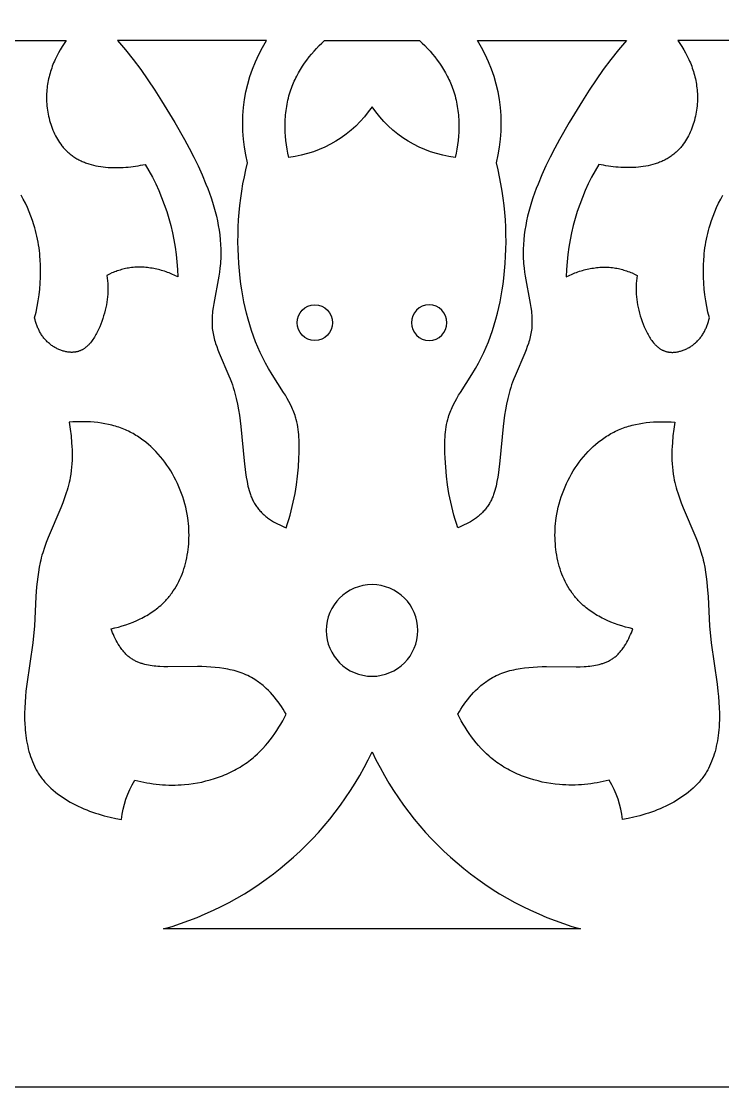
# Model space of a CAD drawing. Extents: x 198 to 1143, y 157 to 1987.
# Drawn here: x 601 to 739.1, y 156.9 to 366.6 of the extents above; entities that cross this region are included whole.
import ezdxf

# ---------------------------------------------------------------- set-up
doc = ezdxf.new("R2010")
doc.units = 0
doc.layers.get('0').update_dxf_attribs({"linetype": 'CONTINUOUS'})

msp = doc.modelspace()

# ---------------------------------------------------------------- linework, layer by layer
msp.add_lwpolyline([(197.57, 156.9), (1142.56, 156.9), (1142.56, 1987.4), (197.57, 1987.4)], close=True)
for points in [[(587.9, 362.87), (609.85, 362.87), (609.44, 362.28), (609.05, 361.67), (608.68, 361.05), (608.33, 360.42), (607.99, 359.78), (607.68, 359.12), (607.54, 358.79), (607.39, 358.46), (607.26, 358.12), (607.13, 357.78), (607.01, 357.44), (606.89, 357.09), (606.78, 356.75), (606.68, 356.4), (606.58, 356.04), (606.49, 355.69), (606.41, 355.33), (606.33, 354.97), (606.26, 354.61), (606.2, 354.25), (606.15, 353.88), (606.1, 353.52), (606.07, 353.15), (606.04, 352.78), (606.01, 352.4), (606, 352.03), (606, 351.62), (606, 351.21), (606.01, 350.81), (606.04, 350.39), (606.07, 349.98), (606.12, 349.57), (606.17, 349.16), (606.23, 348.76), (606.31, 348.35), (606.39, 347.95), (606.48, 347.54), (606.59, 347.14), (606.7, 346.75), (606.82, 346.36), (606.95, 345.97), (607.09, 345.59), (607.24, 345.21), (607.4, 344.84), (607.57, 344.47), (607.75, 344.11), (607.94, 343.76), (608.14, 343.41), (608.35, 343.08), (608.56, 342.75), (608.79, 342.43), (609.03, 342.12), (609.15, 341.97), (609.28, 341.82), (609.4, 341.67), (609.53, 341.53), (609.66, 341.39), (609.8, 341.25), (609.93, 341.11), (610.07, 340.98), (610.21, 340.85), (610.36, 340.72), (610.5, 340.6), (610.65, 340.48), (610.83, 340.33), (611.01, 340.2), (611.2, 340.07), (611.39, 339.94), (611.58, 339.82), (611.78, 339.7), (611.97, 339.58), (612.18, 339.47), (612.38, 339.36), (612.59, 339.26), (612.8, 339.16), (613.01, 339.07), (613.22, 338.98), (613.44, 338.89), (613.66, 338.8), (613.88, 338.73), (614.1, 338.65), (614.32, 338.58), (614.78, 338.44), (615.24, 338.32), (615.71, 338.22), (616.18, 338.13), (616.66, 338.05), (617.14, 337.98), (617.63, 337.93), (618.12, 337.89), (618.61, 337.86), (619.11, 337.84), (619.6, 337.83), (620.1, 337.84), (620.59, 337.85), (621.09, 337.87), (621.58, 337.91), (622.07, 337.95), (622.56, 338), (623.04, 338.06), (623.52, 338.13), (624, 338.21), (624.47, 338.29), (625.39, 338.48, -0.132996), (631.81, 316.34), (631.26, 316.61), (630.69, 316.86), (630.4, 316.98), (630.11, 317.1), (629.82, 317.21), (629.52, 317.32), (629.22, 317.42), (628.92, 317.51), (628.62, 317.6), (628.32, 317.69), (628.01, 317.76), (627.71, 317.84), (627.4, 317.91), (627.09, 317.97), (626.78, 318.02), (626.47, 318.07), (626.16, 318.12), (625.84, 318.15), (625.53, 318.18), (625.22, 318.21), (624.91, 318.22), (624.59, 318.23), (624.28, 318.24), (623.97, 318.24), (623.66, 318.23), (623.35, 318.21), (623.04, 318.18), (622.73, 318.15), (622.42, 318.11), (622.12, 318.06), (621.84, 318.01), (621.56, 317.96), (621.28, 317.89), (621.01, 317.83), (620.74, 317.75), (620.47, 317.67), (620.2, 317.59), (619.93, 317.5), (619.67, 317.4), (619.4, 317.3), (619.14, 317.2), (618.88, 317.09), (618.37, 316.85), (617.87, 316.6), (617.94, 316.08), (618, 315.55), (618.04, 315.03), (618.06, 314.5), (618.07, 313.98), (618.06, 313.46), (618.04, 312.93), (617.99, 312.4), (617.94, 311.88), (617.86, 311.35), (617.77, 310.82), (617.66, 310.28), (617.54, 309.74), (617.4, 309.2), (617.24, 308.65), (617.07, 308.1), (616.89, 307.57), (616.69, 307.03), (616.47, 306.5), (616.24, 305.97), (616.12, 305.71), (615.99, 305.46), (615.86, 305.2), (615.73, 304.95), (615.59, 304.71), (615.44, 304.47), (615.29, 304.24), (615.14, 304.01), (614.98, 303.79), (614.82, 303.58), (614.65, 303.37), (614.48, 303.17), (614.39, 303.08), (614.3, 302.98), (614.21, 302.89), (614.12, 302.8), (614.03, 302.72), (613.94, 302.63), (613.84, 302.55), (613.74, 302.47), (613.65, 302.39), (613.55, 302.32), (613.45, 302.25), (613.34, 302.18), (613.24, 302.11), (613.14, 302.05), (613.03, 301.99), (612.92, 301.93), (612.82, 301.88), (612.71, 301.83), (612.6, 301.78), (612.48, 301.74), (612.37, 301.7), (612.26, 301.66), (612.14, 301.63), (612.02, 301.59), (611.94, 301.58), (611.86, 301.56), (611.78, 301.54), (611.7, 301.53), (611.62, 301.52), (611.54, 301.51), (611.45, 301.5), (611.37, 301.49), (611.29, 301.48), (611.2, 301.48), (611.03, 301.47), (610.86, 301.47), (610.69, 301.48), (610.52, 301.49), (610.35, 301.51), (610.17, 301.53), (610, 301.56), (609.82, 301.59), (609.65, 301.63), (609.47, 301.67), (609.3, 301.72), (609.13, 301.78), (608.95, 301.83), (608.78, 301.89), (608.61, 301.96), (608.44, 302.03), (608.27, 302.1), (608.11, 302.18), (607.94, 302.27), (607.78, 302.35), (607.62, 302.44), (607.46, 302.54), (607.3, 302.63), (607.15, 302.73), (607, 302.84), (606.85, 302.95), (606.71, 303.06), (606.56, 303.18), (606.41, 303.31), (606.26, 303.44), (606.12, 303.57), (605.98, 303.71), (605.85, 303.85), (605.72, 303.99), (605.6, 304.14), (605.48, 304.29), (605.36, 304.44), (605.24, 304.6), (605.13, 304.75), (605.03, 304.91), (604.92, 305.07), (604.83, 305.24), (604.73, 305.4), (604.64, 305.57), (604.55, 305.74), (604.46, 305.91), (604.38, 306.08), (604.3, 306.26), (604.23, 306.43), (604.16, 306.61), (604.09, 306.79), (604.02, 306.96), (603.96, 307.14), (603.85, 307.51), (603.74, 307.87), (603.65, 308.24), (603.92, 309.35), (604.15, 310.48), (604.35, 311.62), (604.52, 312.77), (604.65, 313.93), (604.74, 315.09), (604.8, 316.25), (604.82, 317.41), (604.81, 318.58), (604.75, 319.74), (604.7, 320.32), (604.65, 320.9), (604.59, 321.47), (604.51, 322.05), (604.43, 322.62), (604.33, 323.19), (604.22, 323.76), (604.11, 324.33), (603.98, 324.89), (603.84, 325.45), (603.68, 326.01), (603.52, 326.56), (603.24, 327.43), (602.93, 328.3), (602.59, 329.15), (602.23, 329.99), (601.84, 330.82), (601.42, 331.64), (600.99, 332.44)], [(752.23, 362.87), (730.28, 362.87), (730.69, 362.28), (731.08, 361.67), (731.45, 361.05), (731.8, 360.42), (732.14, 359.78), (732.45, 359.12), (732.59, 358.79), (732.74, 358.46), (732.87, 358.12), (733, 357.78), (733.12, 357.44), (733.24, 357.09), (733.35, 356.75), (733.45, 356.4), (733.55, 356.04), (733.64, 355.69), (733.72, 355.33), (733.8, 354.97), (733.87, 354.61), (733.93, 354.25), (733.98, 353.88), (734.03, 353.52), (734.07, 353.15), (734.1, 352.78), (734.12, 352.4), (734.13, 352.03), (734.14, 351.62), (734.13, 351.21), (734.12, 350.81), (734.09, 350.39), (734.06, 349.98), (734.01, 349.57), (733.96, 349.16), (733.9, 348.76), (733.82, 348.35), (733.74, 347.95), (733.65, 347.54), (733.55, 347.14), (733.43, 346.75), (733.31, 346.36), (733.18, 345.97), (733.04, 345.59), (732.89, 345.21), (732.73, 344.84), (732.56, 344.47), (732.38, 344.11), (732.19, 343.76), (731.99, 343.41), (731.78, 343.08), (731.57, 342.75), (731.34, 342.43), (731.1, 342.12), (730.98, 341.97), (730.86, 341.82), (730.73, 341.67), (730.6, 341.53), (730.47, 341.39), (730.33, 341.25), (730.2, 341.11), (730.06, 340.98), (729.92, 340.85), (729.78, 340.72), (729.63, 340.6), (729.48, 340.48), (729.3, 340.33), (729.12, 340.2), (728.93, 340.07), (728.74, 339.94), (728.55, 339.82), (728.35, 339.7), (728.16, 339.58), (727.95, 339.47), (727.75, 339.36), (727.54, 339.26), (727.34, 339.16), (727.12, 339.07), (726.91, 338.98), (726.69, 338.89), (726.48, 338.8), (726.25, 338.73), (726.03, 338.65), (725.81, 338.58), (725.35, 338.44), (724.89, 338.32), (724.42, 338.22), (723.95, 338.13), (723.47, 338.05), (722.99, 337.98), (722.5, 337.93), (722.01, 337.89), (721.52, 337.86), (721.02, 337.84), (720.53, 337.83), (720.03, 337.84), (719.54, 337.85), (719.04, 337.87), (718.55, 337.91), (718.06, 337.95), (717.57, 338), (717.09, 338.06), (716.61, 338.13), (716.13, 338.21), (715.66, 338.29), (714.74, 338.48, 0.132996), (708.32, 316.34), (708.87, 316.61), (709.44, 316.86), (709.73, 316.98), (710.02, 317.1), (710.31, 317.21), (710.61, 317.32), (710.91, 317.42), (711.21, 317.51), (711.51, 317.6), (711.81, 317.69), (712.12, 317.76), (712.42, 317.84), (712.73, 317.91), (713.04, 317.97), (713.35, 318.02), (713.66, 318.07), (713.97, 318.12), (714.29, 318.15), (714.6, 318.18), (714.91, 318.21), (715.22, 318.22), (715.54, 318.23), (715.85, 318.24), (716.16, 318.24), (716.47, 318.23), (716.78, 318.21), (717.09, 318.18), (717.4, 318.15), (717.71, 318.11), (718.02, 318.06), (718.29, 318.01), (718.57, 317.96), (718.85, 317.89), (719.12, 317.83), (719.39, 317.75), (719.66, 317.67), (719.93, 317.59), (720.2, 317.5), (720.46, 317.4), (720.73, 317.3), (720.99, 317.2), (721.25, 317.09), (721.76, 316.85), (722.27, 316.6), (722.19, 316.08), (722.13, 315.55), (722.09, 315.03), (722.07, 314.5), (722.06, 313.98), (722.07, 313.46), (722.1, 312.93), (722.14, 312.4), (722.2, 311.88), (722.27, 311.35), (722.36, 310.82), (722.47, 310.28), (722.59, 309.74), (722.73, 309.2), (722.89, 308.65), (723.06, 308.1), (723.25, 307.57), (723.44, 307.03), (723.66, 306.5), (723.89, 305.97), (724.01, 305.71), (724.14, 305.46), (724.27, 305.2), (724.4, 304.95), (724.54, 304.71), (724.69, 304.47), (724.84, 304.24), (724.99, 304.01), (725.15, 303.79), (725.31, 303.58), (725.48, 303.37), (725.65, 303.17), (725.74, 303.08), (725.83, 302.98), (725.92, 302.89), (726.01, 302.8), (726.1, 302.72), (726.2, 302.63), (726.29, 302.55), (726.39, 302.47), (726.49, 302.39), (726.58, 302.32), (726.68, 302.25), (726.79, 302.18), (726.89, 302.11), (726.99, 302.05), (727.1, 301.99), (727.21, 301.93), (727.31, 301.88), (727.42, 301.83), (727.53, 301.78), (727.65, 301.74), (727.76, 301.7), (727.88, 301.66), (727.99, 301.63), (728.11, 301.59), (728.19, 301.58), (728.27, 301.56), (728.35, 301.54), (728.43, 301.53), (728.51, 301.52), (728.59, 301.51), (728.68, 301.5), (728.76, 301.49), (728.84, 301.48), (728.93, 301.48), (729.1, 301.47), (729.27, 301.47), (729.44, 301.48), (729.61, 301.49), (729.78, 301.51), (729.96, 301.53), (730.13, 301.56), (730.31, 301.59), (730.48, 301.63), (730.66, 301.67), (730.83, 301.72), (731, 301.78), (731.18, 301.83), (731.35, 301.89), (731.52, 301.96), (731.69, 302.03), (731.86, 302.1), (732.02, 302.18), (732.19, 302.27), (732.35, 302.35), (732.51, 302.44), (732.67, 302.54), (732.83, 302.63), (732.98, 302.73), (733.13, 302.84), (733.28, 302.95), (733.42, 303.06), (733.58, 303.18), (733.72, 303.31), (733.87, 303.44), (734.01, 303.57), (734.15, 303.71), (734.28, 303.85), (734.41, 303.99), (734.53, 304.14), (734.66, 304.29), (734.77, 304.44), (734.89, 304.6), (735, 304.75), (735.1, 304.91), (735.21, 305.07), (735.31, 305.24), (735.4, 305.4), (735.49, 305.57), (735.58, 305.74), (735.67, 305.91), (735.75, 306.08), (735.83, 306.26), (735.9, 306.43), (735.97, 306.61), (736.04, 306.79), (736.11, 306.96), (736.17, 307.14), (736.28, 307.51), (736.39, 307.87), (736.48, 308.24), (736.21, 309.35), (735.98, 310.48), (735.78, 311.62), (735.62, 312.77), (735.48, 313.93), (735.39, 315.09), (735.33, 316.25), (735.31, 317.41), (735.33, 318.58), (735.38, 319.74), (735.43, 320.32), (735.48, 320.9), (735.54, 321.47), (735.62, 322.05), (735.7, 322.62), (735.8, 323.19), (735.91, 323.76), (736.03, 324.33), (736.15, 324.89), (736.29, 325.45), (736.45, 326.01), (736.61, 326.56), (736.89, 327.43), (737.2, 328.3), (737.54, 329.15), (737.9, 329.99), (738.29, 330.82), (738.71, 331.64), (739.14, 332.44)]]:
    msp.add_lwpolyline(points, format="xyb")
for points in [[(653.16, 266.95), (653.44, 267.77), (653.7, 268.59), (653.95, 269.43), (654.17, 270.26), (654.38, 271.1), (654.57, 271.95), (654.75, 272.8), (654.91, 273.65), (655.06, 274.51), (655.19, 275.37), (655.4, 277.11), (655.57, 278.86), (655.68, 280.62), (655.72, 281.66), (655.74, 282.7), (655.73, 283.73), (655.72, 284.24), (655.69, 284.76), (655.65, 285.27), (655.6, 285.77), (655.54, 286.28), (655.47, 286.78), (655.38, 287.27), (655.27, 287.76), (655.15, 288.25), (655.09, 288.49), (655.01, 288.73), (654.91, 289.05), (654.8, 289.36), (654.69, 289.68), (654.56, 289.99), (654.43, 290.3), (654.3, 290.61), (654.01, 291.22), (653.7, 291.82), (653.37, 292.41), (653.02, 293.01), (652.67, 293.59), (650.42, 297.1), (649.7, 298.29), (649.12, 299.32), (648.58, 300.36), (648.07, 301.42), (647.59, 302.49), (647.14, 303.57), (646.73, 304.67), (646.35, 305.77), (645.99, 306.89), (645.67, 308.02), (645.37, 309.15), (645.1, 310.29), (644.86, 311.44), (644.64, 312.6), (644.44, 313.75), (644.27, 314.92), (644.12, 316.09), (643.97, 317.51), (643.85, 318.94), (643.76, 320.38), (643.71, 321.81), (643.68, 323.24), (643.69, 324.68), (643.73, 326.11), (643.81, 327.54), (643.91, 328.97), (644.05, 330.39), (644.22, 331.81), (644.43, 333.22), (644.67, 334.62), (644.94, 336.02), (645.25, 337.41), (645.58, 338.8, -0.204322), (649.3, 362.87), (619.95, 362.87), (620.76, 361.95), (621.55, 361.01), (623.08, 359.1), (624.54, 357.14), (625.96, 355.14), (627.32, 353.09), (628.65, 351.01), (631.24, 346.72), (633.15, 343.35), (634.08, 341.64), (634.97, 339.91), (635.83, 338.16), (636.63, 336.39), (637.38, 334.61), (637.73, 333.72), (638.06, 332.82), (638.38, 331.91), (638.67, 331.01), (638.95, 330.1), (639.2, 329.18), (639.43, 328.27), (639.63, 327.35), (639.81, 326.43), (639.96, 325.5), (640.09, 324.58), (640.19, 323.65), (640.26, 322.72), (640.3, 321.78), (640.31, 320.85), (640.3, 320.38), (640.28, 319.91), (640.26, 319.44), (640.23, 318.97), (640.18, 318.5), (640.13, 318.03), (640.03, 317.26), (639.91, 316.49), (638.9, 311.09), (638.78, 310.32), (638.69, 309.56), (638.65, 309.18), (638.62, 308.8), (638.59, 308.43), (638.58, 308.05), (638.57, 307.67), (638.57, 307.3), (638.58, 306.93), (638.6, 306.55), (638.63, 306.18), (638.67, 305.81), (638.72, 305.49), (638.78, 305.16), (638.84, 304.84), (638.91, 304.51), (638.99, 304.19), (639.08, 303.87), (639.17, 303.55), (639.27, 303.23), (639.49, 302.59), (639.72, 301.95), (639.97, 301.31), (641.9, 296.87), (642.15, 296.23), (642.39, 295.59), (642.58, 295.05), (642.75, 294.52), (642.91, 293.98), (643.06, 293.44), (643.2, 292.9), (643.34, 292.36), (643.57, 291.27), (643.77, 290.17), (643.95, 289.07), (644.23, 286.85), (644.9, 280.08), (645.18, 277.79), (645.31, 276.9), (645.47, 276.02), (645.56, 275.58), (645.65, 275.14), (645.76, 274.71), (645.88, 274.29), (646, 273.87), (646.14, 273.45), (646.22, 273.25), (646.3, 273.05), (646.38, 272.85), (646.47, 272.65), (646.56, 272.45), (646.65, 272.26), (646.75, 272.07), (646.85, 271.88), (646.96, 271.69), (647.07, 271.51), (647.18, 271.33), (647.31, 271.15), (647.44, 270.97), (647.57, 270.79), (647.71, 270.61), (647.85, 270.44), (648, 270.27), (648.16, 270.11), (648.31, 269.94), (648.47, 269.79), (648.64, 269.63), (648.81, 269.48), (648.98, 269.33), (649.16, 269.18), (649.34, 269.04), (649.52, 268.9), (649.71, 268.76), (649.89, 268.63), (650.09, 268.5), (650.28, 268.37), (650.67, 268.13), (651.07, 267.9), (651.48, 267.68), (651.9, 267.48), (652.31, 267.29), (652.73, 267.11)], [(679.41, 362.87), (679.94, 362.37), (680.47, 361.85), (680.98, 361.31), (681.49, 360.76), (681.97, 360.2), (682.44, 359.62), (682.9, 359.02), (683.33, 358.42), (683.75, 357.8), (684.15, 357.17), (684.52, 356.52), (684.87, 355.87), (685.04, 355.54), (685.21, 355.2), (685.36, 354.87), (685.51, 354.53), (685.65, 354.18), (685.79, 353.84), (685.92, 353.49), (686.05, 353.14), (686.18, 352.74), (686.3, 352.34), (686.41, 351.94), (686.52, 351.53), (686.62, 351.13), (686.71, 350.72), (686.79, 350.3), (686.86, 349.89), (686.92, 349.47), (686.98, 349.06), (687.03, 348.64), (687.07, 348.22), (687.11, 347.8), (687.13, 347.38), (687.16, 346.53), (687.16, 345.69), (687.14, 344.84), (687.09, 344), (687.01, 343.16), (686.9, 342.33), (686.77, 341.5), (686.62, 340.67), (686.44, 339.86, -0.218928), (670.07, 349.82, -0.218928), (653.69, 339.86), (653.51, 340.67), (653.36, 341.5), (653.23, 342.33), (653.12, 343.16), (653.04, 344), (652.99, 344.84), (652.97, 345.69), (652.97, 346.53), (653, 347.38), (653.03, 347.8), (653.06, 348.22), (653.1, 348.64), (653.15, 349.06), (653.21, 349.47), (653.27, 349.89), (653.34, 350.3), (653.43, 350.72), (653.51, 351.13), (653.61, 351.53), (653.72, 351.94), (653.83, 352.34), (653.95, 352.74), (654.08, 353.14), (654.21, 353.49), (654.34, 353.84), (654.48, 354.18), (654.62, 354.53), (654.77, 354.87), (654.93, 355.2), (655.09, 355.54), (655.26, 355.87), (655.61, 356.52), (655.99, 357.17), (656.38, 357.8), (656.8, 358.42), (657.24, 359.02), (657.69, 359.62), (658.16, 360.2), (658.65, 360.76), (659.15, 361.31), (659.66, 361.85), (660.19, 362.37), (660.73, 362.87)], [(686.98, 266.95), (686.69, 267.77), (686.43, 268.59), (686.19, 269.43), (685.96, 270.26), (685.75, 271.1), (685.56, 271.95), (685.38, 272.8), (685.22, 273.65), (685.08, 274.51), (684.95, 275.37), (684.73, 277.11), (684.57, 278.86), (684.45, 280.62), (684.41, 281.66), (684.39, 282.7), (684.4, 283.73), (684.41, 284.24), (684.44, 284.76), (684.48, 285.27), (684.53, 285.77), (684.59, 286.28), (684.67, 286.78), (684.76, 287.27), (684.86, 287.76), (684.98, 288.25), (685.05, 288.49), (685.12, 288.73), (685.22, 289.05), (685.33, 289.36), (685.44, 289.68), (685.57, 289.99), (685.7, 290.3), (685.83, 290.61), (686.12, 291.22), (686.43, 291.82), (686.76, 292.41), (687.11, 293.01), (687.46, 293.59), (689.71, 297.1), (690.43, 298.29), (691.01, 299.32), (691.55, 300.36), (692.06, 301.42), (692.54, 302.49), (692.99, 303.57), (693.4, 304.67), (693.78, 305.77), (694.14, 306.89), (694.46, 308.02), (694.76, 309.15), (695.03, 310.29), (695.27, 311.44), (695.49, 312.6), (695.69, 313.75), (695.86, 314.92), (696.01, 316.09), (696.16, 317.51), (696.28, 318.94), (696.37, 320.38), (696.42, 321.81), (696.45, 323.24), (696.44, 324.68), (696.4, 326.11), (696.32, 327.54), (696.22, 328.97), (696.08, 330.39), (695.91, 331.81), (695.7, 333.22), (695.46, 334.62), (695.19, 336.02), (694.88, 337.41), (694.55, 338.8, 0.204322), (690.83, 362.87), (720.18, 362.87), (719.38, 361.95), (718.58, 361.01), (717.06, 359.1), (715.59, 357.14), (714.18, 355.14), (712.81, 353.09), (711.48, 351.01), (708.9, 346.72), (706.98, 343.35), (706.05, 341.64), (705.16, 339.91), (704.3, 338.16), (703.5, 336.39), (702.75, 334.61), (702.4, 333.72), (702.07, 332.82), (701.75, 331.91), (701.46, 331.01), (701.19, 330.1), (700.93, 329.18), (700.7, 328.27), (700.5, 327.35), (700.32, 326.43), (700.17, 325.5), (700.04, 324.58), (699.94, 323.65), (699.87, 322.72), (699.83, 321.78), (699.82, 320.85), (699.83, 320.38), (699.85, 319.91), (699.87, 319.44), (699.91, 318.97), (699.95, 318.5), (700, 318.03), (700.1, 317.26), (700.22, 316.49), (701.23, 311.09), (701.35, 310.32), (701.44, 309.56), (701.48, 309.18), (701.51, 308.8), (701.54, 308.43), (701.56, 308.05), (701.56, 307.67), (701.56, 307.3), (701.55, 306.93), (701.53, 306.55), (701.5, 306.18), (701.46, 305.81), (701.41, 305.49), (701.36, 305.16), (701.29, 304.84), (701.22, 304.51), (701.14, 304.19), (701.05, 303.87), (700.96, 303.55), (700.86, 303.23), (700.64, 302.59), (700.41, 301.95), (700.16, 301.31), (698.24, 296.87), (697.98, 296.23), (697.74, 295.59), (697.55, 295.05), (697.38, 294.52), (697.22, 293.98), (697.07, 293.44), (696.93, 292.9), (696.8, 292.36), (696.56, 291.27), (696.36, 290.17), (696.18, 289.07), (695.9, 286.85), (695.23, 280.08), (694.95, 277.79), (694.82, 276.9), (694.66, 276.02), (694.57, 275.58), (694.48, 275.14), (694.37, 274.71), (694.25, 274.29), (694.13, 273.87), (693.99, 273.45), (693.91, 273.25), (693.83, 273.05), (693.75, 272.85), (693.66, 272.65), (693.57, 272.45), (693.48, 272.26), (693.38, 272.07), (693.28, 271.88), (693.17, 271.69), (693.06, 271.51), (692.95, 271.33), (692.83, 271.15), (692.7, 270.97), (692.56, 270.79), (692.42, 270.61), (692.28, 270.44), (692.13, 270.27), (691.98, 270.11), (691.82, 269.94), (691.66, 269.79), (691.49, 269.63), (691.32, 269.48), (691.15, 269.33), (690.97, 269.18), (690.79, 269.04), (690.61, 268.9), (690.43, 268.76), (690.24, 268.63), (690.05, 268.5), (689.85, 268.37), (689.46, 268.13), (689.06, 267.9), (688.65, 267.68), (688.24, 267.48), (687.82, 267.29), (687.4, 267.11)], [(618.73, 247.04), (619.45, 247.21), (620.18, 247.39), (620.9, 247.6), (621.62, 247.83), (622.33, 248.09), (623.04, 248.36), (623.74, 248.66), (624.42, 248.98), (624.76, 249.15), (625.09, 249.33), (625.42, 249.51), (625.75, 249.69), (626.07, 249.89), (626.39, 250.09), (626.7, 250.29), (627.01, 250.5), (627.32, 250.72), (627.61, 250.95), (627.91, 251.18), (628.19, 251.41), (628.47, 251.65), (628.75, 251.9), (629.01, 252.16), (629.27, 252.42), (629.46, 252.61), (629.64, 252.81), (629.81, 253.01), (629.98, 253.21), (630.15, 253.42), (630.32, 253.62), (630.48, 253.84), (630.64, 254.05), (630.94, 254.49), (631.23, 254.94), (631.51, 255.39), (631.77, 255.86), (632.02, 256.34), (632.25, 256.83), (632.47, 257.32), (632.67, 257.83), (632.86, 258.34), (633.03, 258.86), (633.2, 259.38), (633.34, 259.92), (633.47, 260.45), (633.59, 261), (633.7, 261.54), (633.79, 262.1), (633.86, 262.65), (633.93, 263.21), (633.98, 263.77), (634.01, 264.34), (634.03, 264.9), (634.04, 265.47), (634.03, 266.04), (634.01, 266.61), (633.98, 267.18), (633.93, 267.75), (633.87, 268.31), (633.79, 268.88), (633.68, 269.58), (633.55, 270.28), (633.39, 270.97), (633.22, 271.66), (633.03, 272.34), (632.81, 273.02), (632.58, 273.69), (632.33, 274.35), (632.06, 275), (631.78, 275.65), (631.47, 276.28), (631.15, 276.91), (630.81, 277.52), (630.45, 278.12), (630.08, 278.71), (629.69, 279.29), (629.29, 279.85), (628.87, 280.4), (628.43, 280.93), (627.98, 281.45), (627.52, 281.95), (627.04, 282.44), (626.54, 282.9), (626.04, 283.35), (625.52, 283.78), (625.25, 283.99), (624.98, 284.19), (624.71, 284.39), (624.44, 284.58), (624.16, 284.77), (623.88, 284.95), (623.59, 285.12), (623.31, 285.3), (623.02, 285.46), (622.73, 285.62), (622.43, 285.77), (622.13, 285.92), (621.83, 286.06), (621.53, 286.2), (621.2, 286.34), (620.88, 286.47), (620.55, 286.59), (620.22, 286.71), (619.89, 286.82), (619.55, 286.92), (619.21, 287.02), (618.87, 287.11), (618.53, 287.2), (618.19, 287.28), (617.49, 287.42), (616.8, 287.54), (616.09, 287.64), (615.39, 287.71), (614.68, 287.77), (613.97, 287.8), (613.26, 287.82), (612.55, 287.82), (611.85, 287.8), (611.15, 287.76), (610.45, 287.71), (610.64, 286.36), (610.81, 285), (610.93, 283.63), (610.98, 282.94), (611.01, 282.26), (611.03, 281.57), (611.03, 280.89), (611.01, 280.21), (610.98, 279.53), (610.93, 278.85), (610.86, 278.18), (610.77, 277.51), (610.66, 276.84), (610.56, 276.33), (610.45, 275.82), (610.32, 275.31), (610.19, 274.81), (610.04, 274.31), (609.88, 273.81), (609.55, 272.82), (609.18, 271.83), (608.79, 270.85), (606.3, 265), (605.92, 264.02), (605.57, 263.03), (605.25, 262.03), (605.1, 261.53), (604.96, 261.03), (604.84, 260.56), (604.74, 260.09), (604.54, 259.15), (604.38, 258.2), (604.25, 257.25), (604.14, 256.29), (604.05, 255.32), (603.91, 253.39), (603.61, 247.56), (603.45, 245.64), (603.3, 244.29), (602.11, 236.17), (601.95, 234.78), (601.84, 233.7), (601.76, 232.6), (601.71, 231.51), (601.68, 230.4), (601.68, 229.3), (601.72, 228.21), (601.76, 227.66), (601.8, 227.12), (601.85, 226.57), (601.91, 226.04), (601.99, 225.5), (602.07, 224.97), (602.17, 224.44), (602.28, 223.92), (602.4, 223.41), (602.53, 222.9), (602.68, 222.39), (602.84, 221.9), (603.01, 221.41), (603.2, 220.92), (603.4, 220.45), (603.62, 219.98), (603.85, 219.53), (603.97, 219.3), (604.1, 219.08), (604.22, 218.86), (604.36, 218.64), (604.5, 218.42), (604.64, 218.21), (604.8, 217.98), (604.96, 217.75), (605.13, 217.53), (605.31, 217.31), (605.48, 217.09), (605.67, 216.88), (605.86, 216.67), (606.05, 216.46), (606.24, 216.26), (606.44, 216.05), (606.86, 215.66), (607.28, 215.28), (607.73, 214.91), (608.18, 214.55), (608.65, 214.2), (609.13, 213.87), (609.63, 213.55), (610.13, 213.24), (610.65, 212.94), (611.17, 212.65), (611.7, 212.38), (612.24, 212.11), (612.79, 211.86), (613.34, 211.62), (613.9, 211.39), (614.47, 211.17), (615.04, 210.97), (615.61, 210.77), (616.18, 210.59), (616.76, 210.41), (617.33, 210.25), (618.49, 209.95), (619.64, 209.7), (620.77, 209.5, -0.11619), (623.36, 217.24), (623.95, 217.09), (624.55, 216.95), (625.15, 216.83), (625.76, 216.72), (626.36, 216.62), (626.97, 216.53), (627.59, 216.45), (628.2, 216.39), (628.81, 216.34), (629.43, 216.31), (630.05, 216.29), (630.67, 216.28), (631.29, 216.28), (631.91, 216.3), (632.53, 216.34), (633.15, 216.38), (634, 216.47), (634.85, 216.58), (635.7, 216.72), (636.54, 216.88), (637.38, 217.08), (638.21, 217.3), (639.03, 217.54), (639.84, 217.82), (640.64, 218.12), (641.04, 218.28), (641.43, 218.45), (641.82, 218.62), (642.21, 218.8), (642.59, 218.99), (642.97, 219.19), (643.34, 219.39), (643.71, 219.6), (644.08, 219.82), (644.44, 220.04), (644.8, 220.27), (645.15, 220.51), (645.5, 220.75), (645.84, 221.01), (646.13, 221.23), (646.42, 221.46), (646.71, 221.7), (646.99, 221.94), (647.54, 222.44), (648.08, 222.96), (648.6, 223.49), (649.1, 224.05), (649.58, 224.61), (650.05, 225.2), (650.5, 225.79), (650.93, 226.4), (651.35, 227.02), (651.74, 227.65), (652.12, 228.29), (652.49, 228.94), (652.83, 229.6), (653.16, 230.26), (652.87, 230.75), (652.57, 231.25), (652.25, 231.73), (651.92, 232.21), (651.58, 232.68), (651.22, 233.15), (650.85, 233.6), (650.47, 234.04), (650.08, 234.47), (649.68, 234.89), (649.26, 235.29), (648.84, 235.68), (648.62, 235.86), (648.4, 236.05), (648.18, 236.22), (647.95, 236.4), (647.72, 236.56), (647.49, 236.73), (647.26, 236.88), (647.02, 237.04), (646.67, 237.25), (646.32, 237.45), (645.96, 237.64), (645.6, 237.82), (645.23, 237.99), (644.85, 238.15), (644.48, 238.3), (644.09, 238.44), (643.71, 238.56), (643.32, 238.68), (642.92, 238.8), (642.52, 238.9), (642.12, 238.99), (641.71, 239.08), (641.3, 239.16), (640.89, 239.23), (640.05, 239.35), (639.2, 239.45), (638.34, 239.52), (637.47, 239.58), (636.59, 239.61), (635.7, 239.63), (629.87, 239.55), (629.08, 239.57), (628.3, 239.6), (627.91, 239.63), (627.53, 239.66), (627.15, 239.7), (626.78, 239.75), (626.41, 239.8), (626.04, 239.87), (625.68, 239.94), (625.33, 240.03), (624.98, 240.12), (624.81, 240.18), (624.64, 240.23), (624.47, 240.29), (624.31, 240.35), (624.14, 240.41), (623.98, 240.48), (623.82, 240.55), (623.66, 240.62), (623.5, 240.7), (623.35, 240.78), (623.19, 240.86), (623.04, 240.95), (622.89, 241.04), (622.74, 241.14), (622.6, 241.24), (622.45, 241.34), (622.31, 241.44), (622.17, 241.55), (622.02, 241.68), (621.88, 241.81), (621.73, 241.94), (621.59, 242.08), (621.46, 242.22), (621.32, 242.37), (621.19, 242.52), (621.06, 242.68), (620.93, 242.83), (620.8, 242.99), (620.68, 243.16), (620.56, 243.33), (620.45, 243.5), (620.33, 243.67), (620.11, 244.02), (619.9, 244.38), (619.7, 244.75), (619.52, 245.13), (619.34, 245.51), (619.17, 245.89), (619.01, 246.27), (618.87, 246.66)], [(721.4, 247.04), (720.68, 247.21), (719.95, 247.39), (719.23, 247.6), (718.51, 247.83), (717.8, 248.09), (717.09, 248.36), (716.39, 248.66), (715.71, 248.98), (715.37, 249.15), (715.04, 249.33), (714.71, 249.51), (714.38, 249.69), (714.06, 249.89), (713.74, 250.09), (713.43, 250.29), (713.12, 250.5), (712.81, 250.72), (712.52, 250.95), (712.22, 251.18), (711.94, 251.41), (711.66, 251.65), (711.38, 251.9), (711.12, 252.16), (710.86, 252.42), (710.67, 252.61), (710.49, 252.81), (710.32, 253.01), (710.15, 253.21), (709.98, 253.42), (709.81, 253.62), (709.65, 253.84), (709.49, 254.05), (709.19, 254.49), (708.9, 254.94), (708.62, 255.39), (708.36, 255.86), (708.12, 256.34), (707.88, 256.83), (707.66, 257.32), (707.46, 257.83), (707.27, 258.34), (707.1, 258.86), (706.94, 259.38), (706.79, 259.92), (706.66, 260.45), (706.54, 261), (706.43, 261.54), (706.34, 262.1), (706.27, 262.65), (706.2, 263.21), (706.16, 263.77), (706.12, 264.34), (706.1, 264.9), (706.09, 265.47), (706.1, 266.04), (706.12, 266.61), (706.15, 267.18), (706.2, 267.75), (706.26, 268.31), (706.34, 268.88), (706.45, 269.58), (706.58, 270.28), (706.74, 270.97), (706.91, 271.66), (707.1, 272.34), (707.32, 273.02), (707.55, 273.69), (707.8, 274.35), (708.07, 275), (708.35, 275.65), (708.66, 276.28), (708.98, 276.91), (709.32, 277.52), (709.68, 278.12), (710.05, 278.71), (710.44, 279.29), (710.84, 279.85), (711.26, 280.4), (711.7, 280.93), (712.15, 281.45), (712.61, 281.95), (713.09, 282.44), (713.59, 282.9), (714.09, 283.35), (714.61, 283.78), (714.88, 283.99), (715.15, 284.19), (715.42, 284.39), (715.69, 284.58), (715.97, 284.77), (716.25, 284.95), (716.54, 285.12), (716.82, 285.3), (717.11, 285.46), (717.4, 285.62), (717.7, 285.77), (718, 285.92), (718.3, 286.06), (718.6, 286.2), (718.93, 286.34), (719.25, 286.47), (719.58, 286.59), (719.91, 286.71), (720.24, 286.82), (720.58, 286.92), (720.92, 287.02), (721.26, 287.11), (721.6, 287.2), (721.94, 287.28), (722.64, 287.42), (723.33, 287.54), (724.04, 287.64), (724.74, 287.71), (725.45, 287.77), (726.16, 287.8), (726.87, 287.82), (727.58, 287.82), (728.28, 287.8), (728.98, 287.76), (729.68, 287.71), (729.49, 286.36), (729.32, 285), (729.2, 283.63), (729.15, 282.94), (729.12, 282.26), (729.1, 281.57), (729.1, 280.89), (729.12, 280.21), (729.15, 279.53), (729.2, 278.85), (729.27, 278.18), (729.36, 277.51), (729.47, 276.84), (729.57, 276.33), (729.68, 275.82), (729.81, 275.31), (729.94, 274.81), (730.09, 274.31), (730.25, 273.81), (730.59, 272.82), (730.95, 271.83), (731.34, 270.85), (733.83, 265), (734.21, 264.02), (734.56, 263.03), (734.88, 262.03), (735.03, 261.53), (735.17, 261.03), (735.29, 260.56), (735.4, 260.09), (735.59, 259.15), (735.75, 258.2), (735.88, 257.25), (735.99, 256.29), (736.08, 255.32), (736.22, 253.39), (736.52, 247.56), (736.68, 245.64), (736.83, 244.29), (738.02, 236.17), (738.18, 234.78), (738.29, 233.7), (738.37, 232.6), (738.42, 231.51), (738.45, 230.4), (738.45, 229.3), (738.41, 228.21), (738.38, 227.66), (738.33, 227.12), (738.28, 226.57), (738.22, 226.04), (738.14, 225.5), (738.06, 224.97), (737.96, 224.44), (737.85, 223.92), (737.73, 223.41), (737.6, 222.9), (737.45, 222.39), (737.29, 221.9), (737.12, 221.41), (736.93, 220.92), (736.73, 220.45), (736.51, 219.98), (736.28, 219.53), (736.16, 219.3), (736.04, 219.08), (735.91, 218.86), (735.77, 218.64), (735.63, 218.42), (735.49, 218.21), (735.33, 217.98), (735.17, 217.75), (735, 217.53), (734.82, 217.31), (734.65, 217.09), (734.46, 216.88), (734.28, 216.67), (734.08, 216.46), (733.89, 216.26), (733.69, 216.05), (733.27, 215.66), (732.85, 215.28), (732.4, 214.91), (731.95, 214.55), (731.48, 214.2), (731, 213.87), (730.5, 213.55), (730, 213.24), (729.48, 212.94), (728.96, 212.65), (728.43, 212.38), (727.89, 212.11), (727.34, 211.86), (726.79, 211.62), (726.23, 211.39), (725.66, 211.17), (725.1, 210.97), (724.52, 210.77), (723.95, 210.59), (723.37, 210.41), (722.8, 210.25), (721.64, 209.95), (720.49, 209.7), (719.36, 209.5, 0.11619), (716.77, 217.24), (716.18, 217.09), (715.58, 216.95), (714.98, 216.83), (714.37, 216.72), (713.77, 216.62), (713.16, 216.53), (712.54, 216.45), (711.93, 216.39), (711.32, 216.34), (710.7, 216.31), (710.08, 216.29), (709.46, 216.28), (708.84, 216.28), (708.22, 216.3), (707.6, 216.34), (706.98, 216.38), (706.13, 216.47), (705.28, 216.58), (704.44, 216.72), (703.59, 216.88), (702.76, 217.08), (701.92, 217.3), (701.1, 217.54), (700.29, 217.82), (699.49, 218.12), (699.09, 218.28), (698.7, 218.45), (698.31, 218.62), (697.92, 218.8), (697.54, 218.99), (697.16, 219.19), (696.79, 219.39), (696.42, 219.6), (696.05, 219.82), (695.69, 220.04), (695.33, 220.27), (694.98, 220.51), (694.63, 220.75), (694.29, 221.01), (694, 221.23), (693.71, 221.46), (693.42, 221.7), (693.14, 221.94), (692.59, 222.44), (692.05, 222.96), (691.53, 223.49), (691.03, 224.05), (690.55, 224.61), (690.08, 225.2), (689.63, 225.79), (689.2, 226.4), (688.78, 227.02), (688.39, 227.65), (688.01, 228.29), (687.64, 228.94), (687.3, 229.6), (686.98, 230.26), (687.26, 230.75), (687.57, 231.25), (687.88, 231.73), (688.21, 232.21), (688.55, 232.68), (688.91, 233.15), (689.28, 233.6), (689.66, 234.04), (690.05, 234.47), (690.45, 234.89), (690.87, 235.29), (691.29, 235.68), (691.51, 235.86), (691.73, 236.05), (691.95, 236.22), (692.18, 236.4), (692.41, 236.56), (692.64, 236.73), (692.87, 236.88), (693.11, 237.04), (693.46, 237.25), (693.81, 237.45), (694.17, 237.64), (694.53, 237.82), (694.9, 237.99), (695.28, 238.15), (695.65, 238.3), (696.04, 238.44), (696.42, 238.56), (696.81, 238.68), (697.21, 238.8), (697.61, 238.9), (698.01, 238.99), (698.42, 239.08), (698.83, 239.16), (699.24, 239.23), (700.08, 239.35), (700.93, 239.45), (701.79, 239.52), (702.66, 239.58), (703.54, 239.61), (704.43, 239.63), (710.26, 239.55), (711.05, 239.57), (711.84, 239.6), (712.22, 239.63), (712.6, 239.66), (712.98, 239.7), (713.35, 239.75), (713.72, 239.8), (714.09, 239.87), (714.45, 239.94), (714.8, 240.03), (715.15, 240.12), (715.32, 240.18), (715.49, 240.23), (715.66, 240.29), (715.82, 240.35), (715.99, 240.41), (716.15, 240.48), (716.31, 240.55), (716.47, 240.62), (716.63, 240.7), (716.79, 240.78), (716.94, 240.86), (717.09, 240.95), (717.24, 241.04), (717.39, 241.14), (717.53, 241.24), (717.68, 241.34), (717.82, 241.44), (717.96, 241.55), (718.11, 241.68), (718.25, 241.81), (718.4, 241.94), (718.54, 242.08), (718.68, 242.22), (718.81, 242.37), (718.94, 242.52), (719.07, 242.68), (719.2, 242.83), (719.33, 242.99), (719.45, 243.16), (719.57, 243.33), (719.68, 243.5), (719.8, 243.67), (720.02, 244.02), (720.23, 244.38), (720.43, 244.75), (720.62, 245.13), (720.79, 245.51), (720.96, 245.89), (721.12, 246.27), (721.26, 246.66)], [(670.07, 222.85, 0.217224), (711.12, 187.95), (629.01, 187.95, 0.217224)]]:
    msp.add_lwpolyline(points, format="xyb", close=True)
msp.add_circle((658.81, 307.31), 3.5)
at = {"extrusion": (0, 0, -1)}
for centre, radius in [((-681.32, 307.31), 3.5), ((-670.07, 246.72), 9.02)]:
    msp.add_circle(centre, radius, dxfattribs=at)

doc.saveas('drawing.dxf')
